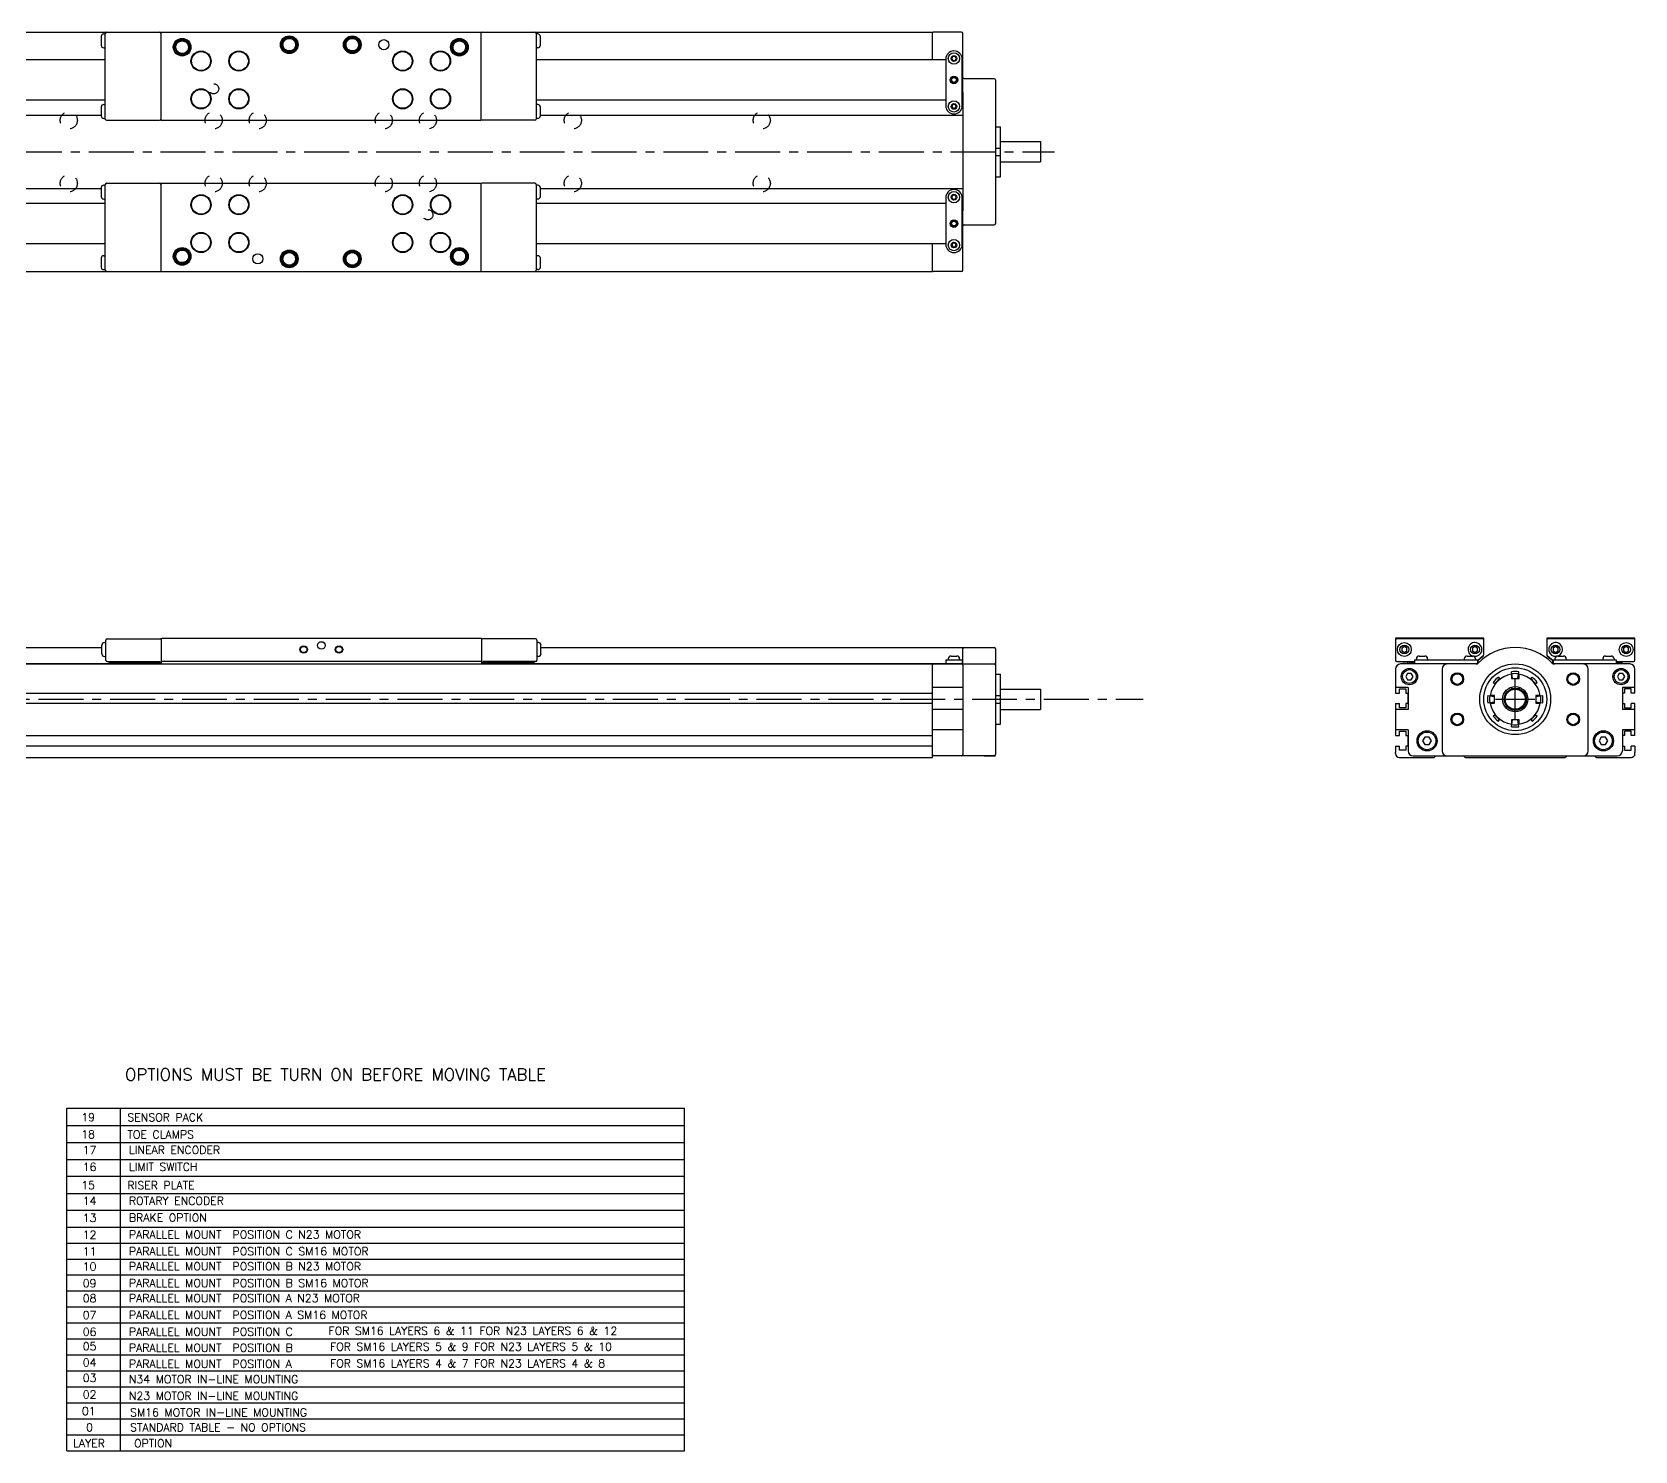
# Model space of a CAD drawing. Extents: x -1.5 to 42.4, y 2.1 to 24.3.
# Drawn here: x 17.38 to 42.42, y 2.09 to 24.26 of the extents above; entities that cross this region are included whole.
import ezdxf
from ezdxf.enums import TextEntityAlignment as Align

# ---------------------------------------------------------------- set-up
doc = ezdxf.new("R2010")
doc.units = 0
doc.header["$LTSCALE"] = 1.87
doc.header["$MEASUREMENT"] = 0
doc.linetypes.add('CENTER', pattern=[0.6, 0.375, -0.075, 0.075, -0.075])
doc.linetypes.add('HIDDEN', pattern=[0.2, 0.1, -0.1])
doc.layers.get('0').update_dxf_attribs({"linetype": 'CONTINUOUS'})
doc.styles.add('ROMANS', font='ROMANS')

msp = doc.modelspace()

# ---------------------------------------------------------------- linework, layer by layer
for p, q in [((12.328, 24.258), (31.443, 24.258)), ((18.454, 24.189), (18.454, 24.051)), ((18.496, 24.229), (18.519, 24.229)), ((18.519, 22.9), (18.519, 24.238)), ((19.386, 24.258), (19.386, 22.88)), ((21.275, 24.061), (21.295, 24.061)), ((22.26, 24.061), (22.279, 24.061)), ((24.386, 24.258), (24.386, 22.88)), ((25.252, 24.238), (25.252, 22.9)), ((25.275, 24.229), (25.252, 24.229)), ((25.317, 24.051), (25.317, 24.189)), ((31.443, 23.825), (31.443, 24.258)), ((31.896, 24.258), (31.463, 24.258)), ((31.915, 23.316), (31.915, 24.238)), ((18.519, 23.825), (12.121, 23.825)), ((18.496, 24.012), (18.519, 24.012)), ((19.602, 24.022), (19.622, 24.022)), ((23.933, 24.022), (23.952, 24.022)), ((25.275, 24.012), (25.252, 24.012)), ((31.65, 23.825), (25.252, 23.825)), ((31.65, 23.835), (31.65, 23.107)), ((31.761, 23.874), (31.743, 23.845)), ((31.743, 23.845), (31.761, 23.815)), ((31.795, 23.874), (31.761, 23.874)), ((31.761, 23.815), (31.795, 23.815)), ((31.778, 23.963), (31.777, 23.963)), ((31.812, 23.845), (31.795, 23.874)), ((31.795, 23.815), (31.812, 23.845)), ((31.906, 23.107), (31.906, 23.835)), ((31.906, 23.71), (31.915, 23.705)), ((31.915, 23.316), (31.906, 23.311)), ((31.915, 23.313), (31.915, 21.463)), ((32.407, 23.53), (31.935, 23.53)), ((32.427, 23.51), (32.427, 21.266)), ((18.519, 23.195), (12.121, 23.195)), ((18.454, 23.087), (18.454, 22.949)), ((18.496, 23.126), (18.519, 23.126)), ((31.65, 23.195), (25.252, 23.195)), ((25.275, 23.126), (25.252, 23.126)), ((25.317, 22.949), (25.317, 23.087)), ((31.761, 23.126), (31.743, 23.097)), ((31.743, 23.097), (31.761, 23.067)), ((31.795, 23.126), (31.761, 23.126)), ((31.761, 23.067), (31.795, 23.067)), ((31.812, 23.097), (31.795, 23.126)), ((31.795, 23.067), (31.812, 23.097)), ((31.915, 23.195), (31.906, 23.195)), ((11.856, 22.961), (18.454, 22.961)), ((18.496, 22.91), (18.519, 22.91)), ((18.539, 22.88), (19.366, 22.88)), ((19.386, 22.88), (24.386, 22.88)), ((25.232, 22.88), (24.405, 22.88)), ((25.275, 22.91), (25.252, 22.91)), ((25.326, 22.961), (31.915, 22.961)), ((31.777, 22.979), (31.778, 22.979)), ((32.427, 22.777), (32.506, 22.777)), ((32.506, 21.999), (32.506, 22.777)), ((32.506, 22.546), (33.132, 22.546)), ((33.132, 22.546), (33.132, 22.231)), ((32.427, 22.447), (32.506, 22.447)), ((32.427, 22.329), (32.506, 22.329)), ((32.506, 22.231), (33.132, 22.231)), ((11.856, 21.815), (18.454, 21.815)), ((18.454, 21.827), (18.454, 21.689)), ((18.496, 21.866), (18.519, 21.866)), ((18.519, 20.538), (18.519, 21.876)), ((18.539, 21.896), (19.366, 21.896)), ((19.386, 21.896), (19.386, 20.518)), ((19.386, 21.896), (24.386, 21.896)), ((24.386, 21.896), (24.386, 20.518)), ((25.232, 21.896), (24.405, 21.896)), ((25.252, 21.876), (25.252, 20.538)), ((25.275, 21.866), (25.252, 21.866)), ((25.317, 21.689), (25.317, 21.827)), ((25.317, 21.815), (31.915, 21.815)), ((31.778, 21.798), (31.777, 21.798)), ((32.427, 21.999), (32.506, 21.999)), ((18.519, 21.581), (12.121, 21.581)), ((18.496, 21.65), (18.519, 21.65)), ((25.275, 21.65), (25.252, 21.65)), ((31.65, 21.581), (25.252, 21.581)), ((31.65, 21.67), (31.65, 20.941)), ((31.761, 21.709), (31.743, 21.679)), ((31.743, 21.679), (31.761, 21.65)), ((31.795, 21.709), (31.761, 21.709)), ((31.761, 21.65), (31.795, 21.65)), ((31.812, 21.679), (31.795, 21.709)), ((31.795, 21.65), (31.812, 21.679)), ((31.906, 20.941), (31.906, 21.67)), ((31.915, 21.581), (31.906, 21.581)), ((31.906, 21.466), (31.915, 21.461)), ((31.915, 20.538), (31.915, 21.461)), ((31.915, 21.071), (31.906, 21.066)), ((31.935, 21.246), (32.407, 21.246)), ((18.519, 20.951), (12.121, 20.951)), ((31.65, 20.951), (25.252, 20.951)), ((31.443, 20.518), (31.443, 20.951)), ((31.761, 20.961), (31.743, 20.931)), ((31.743, 20.931), (31.761, 20.902)), ((31.795, 20.961), (31.761, 20.961)), ((31.761, 20.902), (31.795, 20.902)), ((31.777, 20.813), (31.778, 20.813)), ((31.812, 20.931), (31.795, 20.961)), ((31.795, 20.902), (31.812, 20.931)), ((18.454, 20.725), (18.454, 20.587)), ((18.496, 20.764), (18.519, 20.764)), ((18.496, 20.548), (18.519, 20.548)), ((19.602, 20.754), (19.622, 20.754)), ((21.275, 20.715), (21.295, 20.715)), ((22.26, 20.715), (22.279, 20.715)), ((23.933, 20.754), (23.952, 20.754)), ((25.275, 20.764), (25.252, 20.764)), ((25.275, 20.548), (25.252, 20.548)), ((25.317, 20.587), (25.317, 20.725)), ((12.328, 20.518), (31.443, 20.518)), ((31.896, 20.518), (31.463, 20.518)), ((18.549, 14.781), (19.376, 14.781)), ((19.395, 14.387), (19.395, 14.791)), ((19.395, 14.791), (24.395, 14.791)), ((24.395, 14.791), (24.395, 14.387)), ((25.242, 14.781), (24.415, 14.781)), ((38.676, 14.791), (38.676, 14.446)), ((40.054, 14.791), (38.676, 14.791)), ((40.035, 14.781), (38.696, 14.781)), ((40.054, 14.534), (40.054, 14.791)), ((41.039, 14.791), (41.039, 14.534)), ((42.417, 14.791), (41.039, 14.791)), ((42.397, 14.781), (41.058, 14.781)), ((42.417, 14.446), (42.417, 14.791)), ((11.797, 14.643), (18.464, 14.643)), ((18.464, 14.544), (18.464, 14.682)), ((18.506, 14.722), (18.529, 14.722)), ((18.529, 14.446), (18.529, 14.761)), ((25.262, 14.761), (25.262, 14.446)), ((25.285, 14.722), (25.262, 14.722)), ((25.326, 14.544), (25.326, 14.682)), ((25.326, 14.643), (31.915, 14.643)), ((31.915, 14.387), (31.915, 14.643)), ((31.935, 14.643), (32.407, 14.643)), ((32.427, 14.623), (32.427, 12.97)), ((38.814, 14.659), (38.775, 14.636)), ((38.775, 14.636), (38.775, 14.591)), ((38.775, 14.591), (38.814, 14.568)), ((38.854, 14.636), (38.814, 14.659)), ((38.814, 14.568), (38.854, 14.591)), ((38.854, 14.591), (38.854, 14.636)), ((39.917, 14.659), (39.877, 14.636)), ((39.877, 14.636), (39.877, 14.591)), ((39.877, 14.591), (39.917, 14.568)), ((39.956, 14.636), (39.917, 14.659)), ((39.917, 14.568), (39.956, 14.591)), ((39.956, 14.591), (39.956, 14.636)), ((41.176, 14.659), (41.137, 14.636)), ((41.137, 14.636), (41.137, 14.591)), ((41.137, 14.591), (41.176, 14.568)), ((41.216, 14.636), (41.176, 14.659)), ((41.176, 14.568), (41.216, 14.591)), ((41.216, 14.591), (41.216, 14.636)), ((42.279, 14.659), (42.239, 14.636)), ((42.239, 14.636), (42.239, 14.591)), ((42.239, 14.591), (42.279, 14.568)), ((42.318, 14.636), (42.279, 14.659)), ((42.279, 14.568), (42.318, 14.591)), ((42.318, 14.591), (42.318, 14.636)), ((11.797, 14.387), (32.407, 14.387)), ((11.856, 14.392), (18.897, 14.392)), ((18.506, 14.505), (18.529, 14.505)), ((18.549, 14.426), (19.376, 14.426)), ((18.573, 14.426), (18.573, 14.412)), ((18.573, 14.412), (19.383, 14.412)), ((19.007, 14.412), (19.004, 14.411)), ((19.022, 14.412), (19.006, 14.406)), ((24.395, 14.426), (19.395, 14.426)), ((24.408, 14.412), (25.218, 14.412)), ((25.242, 14.426), (24.415, 14.426)), ((24.778, 14.406), (24.762, 14.412)), ((24.78, 14.411), (24.777, 14.412)), ((24.887, 14.392), (31.915, 14.392)), ((25.218, 14.426), (25.218, 14.412)), ((25.285, 14.505), (25.262, 14.505)), ((31.443, 12.928), (31.443, 14.387)), ((31.65, 14.451), (31.906, 14.451)), ((31.65, 14.451), (31.65, 14.392)), ((31.679, 14.387), (31.679, 14.392)), ((31.689, 14.467), (31.689, 14.451)), ((31.728, 14.392), (31.728, 14.387)), ((31.732, 14.51), (31.823, 14.51)), ((31.827, 14.392), (31.827, 14.387)), ((31.866, 14.467), (31.866, 14.451)), ((31.906, 14.451), (31.906, 14.392)), ((31.915, 14.367), (31.915, 12.97)), ((38.676, 14.308), (38.676, 13.933)), ((38.696, 14.426), (38.972, 14.426)), ((39.94, 14.387), (38.755, 14.387)), ((38.78, 14.423), (38.79, 14.422)), ((38.873, 14.419), (38.873, 14.417)), ((38.888, 14.412), (38.888, 14.418)), ((38.888, 14.412), (38.972, 14.412)), ((38.891, 14.426), (38.891, 14.412)), ((38.972, 14.451), (38.972, 14.392)), ((38.972, 14.451), (39.956, 14.451)), ((38.972, 14.392), (39.954, 14.392)), ((39.001, 14.467), (39.001, 14.451)), ((39.041, 14.392), (39.041, 14.387)), ((39.045, 14.51), (39.135, 14.51)), ((39.139, 14.392), (39.139, 14.387)), ((39.178, 14.467), (39.178, 14.451)), ((39.23, 14.387), (39.23, 14.392)), ((39.405, 14.308), (39.405, 13.029)), ((39.619, 14.387), (39.619, 14.392)), ((39.739, 14.387), (39.739, 14.392)), ((39.749, 14.467), (39.749, 14.451)), ((39.789, 14.392), (39.789, 14.387)), ((39.793, 14.51), (39.883, 14.51)), ((39.887, 14.392), (39.887, 14.387)), ((39.926, 14.467), (39.926, 14.451)), ((39.956, 14.442), (40.047, 14.519)), ((39.956, 14.451), (39.956, 14.393)), ((39.961, 14.412), (39.956, 14.412)), ((40.04, 14.503), (39.961, 14.437)), ((39.961, 14.446), (39.961, 14.412)), ((41.046, 14.519), (41.137, 14.442)), ((41.133, 14.436), (41.053, 14.503)), ((41.132, 14.412), (41.132, 14.436)), ((41.132, 14.412), (41.137, 14.412)), ((41.135, 14.444), (41.135, 14.412)), ((41.137, 14.451), (41.137, 14.393)), ((41.137, 14.451), (42.121, 14.451)), ((41.139, 14.392), (42.121, 14.392)), ((42.338, 14.387), (41.153, 14.387)), ((41.167, 14.467), (41.167, 14.451)), ((41.206, 14.392), (41.206, 14.387)), ((41.21, 14.51), (41.3, 14.51)), ((41.304, 14.392), (41.304, 14.387)), ((41.344, 14.467), (41.344, 14.451)), ((41.354, 14.387), (41.354, 14.392)), ((41.474, 14.387), (41.474, 14.392)), ((41.688, 13.029), (41.688, 14.308)), ((41.863, 14.387), (41.863, 14.392)), ((41.915, 14.467), (41.915, 14.451)), ((41.954, 14.392), (41.954, 14.387)), ((41.958, 14.51), (42.048, 14.51)), ((42.052, 14.392), (42.052, 14.387)), ((42.092, 14.467), (42.092, 14.451)), ((42.121, 14.451), (42.121, 14.392)), ((42.121, 14.426), (42.397, 14.426)), ((42.121, 14.412), (42.205, 14.412)), ((42.205, 14.426), (42.205, 14.412)), ((42.205, 14.417), (42.22, 14.417)), ((42.22, 14.426), (42.22, 14.417)), ((42.417, 13.933), (42.417, 14.308)), ((32.427, 14.225), (32.506, 14.225)), ((32.506, 13.447), (32.506, 14.225)), ((38.865, 14.239), (38.836, 14.19)), ((38.836, 14.19), (38.865, 14.141)), ((38.921, 14.239), (38.865, 14.239)), ((38.865, 14.141), (38.921, 14.141)), ((38.95, 14.19), (38.921, 14.239)), ((38.921, 14.141), (38.95, 14.19)), ((40.203, 14.099), (40.234, 14.075)), ((40.283, 14.179), (40.307, 14.148)), ((40.486, 14.023), (40.486, 14.003)), ((40.487, 14.225), (40.487, 14.159)), ((40.487, 14.159), (40.606, 14.159)), ((40.504, 14.159), (40.49, 14.265)), ((40.589, 14.159), (40.603, 14.265)), ((40.606, 14.159), (40.606, 14.225)), ((40.606, 14.023), (40.606, 14.003)), ((40.786, 14.148), (40.81, 14.179)), ((40.859, 14.075), (40.89, 14.099)), ((42.172, 14.239), (42.143, 14.19)), ((42.143, 14.19), (42.172, 14.141)), ((42.228, 14.239), (42.172, 14.239)), ((42.172, 14.141), (42.228, 14.141)), ((42.257, 14.19), (42.228, 14.239)), ((42.228, 14.141), (42.257, 14.19)), ((12.328, 13.932), (31.443, 13.932)), ((31.915, 14.021), (31.443, 14.021)), ((32.427, 13.895), (32.506, 13.895)), ((32.427, 13.777), (32.506, 13.777)), ((32.506, 13.993), (33.132, 13.993)), ((33.132, 13.993), (33.132, 13.678)), ((38.873, 14.021), (38.676, 14.021)), ((38.873, 14.021), (38.873, 13.678)), ((40.117, 13.892), (40.224, 13.878)), ((40.117, 13.779), (40.224, 13.793)), ((40.224, 13.895), (40.157, 13.895)), ((40.157, 13.777), (40.224, 13.777)), ((40.224, 13.777), (40.224, 13.895)), ((40.486, 14.003), (40.606, 14.003)), ((40.936, 13.895), (40.869, 13.895)), ((40.869, 13.895), (40.869, 13.777)), ((40.869, 13.878), (40.976, 13.892)), ((40.869, 13.793), (40.976, 13.779)), ((40.869, 13.777), (40.936, 13.777)), ((42.22, 14.021), (42.22, 13.678)), ((42.417, 14.021), (42.22, 14.021)), ((31.443, 13.767), (12.328, 13.767)), ((31.915, 13.678), (31.443, 13.678)), ((32.506, 13.678), (33.132, 13.678)), ((38.676, 13.768), (38.676, 13.27)), ((38.873, 13.678), (38.676, 13.678)), ((40.203, 13.572), (40.234, 13.596)), ((40.283, 13.492), (40.307, 13.524)), ((40.786, 13.524), (40.81, 13.492)), ((40.859, 13.596), (40.89, 13.572)), ((42.417, 13.678), (42.22, 13.678)), ((42.417, 13.27), (42.417, 13.768)), ((31.915, 13.359), (31.443, 13.359)), ((32.427, 13.447), (32.506, 13.447)), ((38.873, 13.359), (38.676, 13.359)), ((38.873, 13.359), (38.873, 13.029)), ((40.606, 13.513), (40.487, 13.513)), ((40.487, 13.513), (40.487, 13.447)), ((40.49, 13.406), (40.504, 13.513)), ((40.603, 13.406), (40.589, 13.513)), ((40.606, 13.447), (40.606, 13.513)), ((42.22, 13.359), (42.22, 13.029)), ((42.417, 13.359), (42.22, 13.359)), ((12.328, 13.271), (31.443, 13.271)), ((31.443, 13.105), (12.328, 13.105)), ((38.676, 13.105), (38.676, 13.002)), ((39.134, 13.245), (39.1, 13.186)), ((39.1, 13.186), (39.134, 13.127)), ((39.203, 13.245), (39.134, 13.245)), ((39.134, 13.127), (39.203, 13.127)), ((39.237, 13.186), (39.203, 13.245)), ((39.203, 13.127), (39.237, 13.186)), ((41.89, 13.245), (41.856, 13.186)), ((41.856, 13.186), (41.89, 13.127)), ((41.959, 13.245), (41.89, 13.245)), ((41.89, 13.127), (41.959, 13.127)), ((41.993, 13.186), (41.959, 13.245)), ((41.959, 13.127), (41.993, 13.186)), ((42.417, 13.105), (42.417, 13.002)), ((12.328, 12.928), (31.443, 12.928)), ((32.407, 12.95), (31.463, 12.95)), ((32.25, 12.95), (32.427, 12.95)), ((38.676, 12.987), (38.676, 13.002)), ((38.735, 12.928), (39.278, 12.928)), ((38.952, 12.95), (42.141, 12.95)), ((39.308, 12.95), (39.292, 12.934)), ((39.753, 12.934), (39.737, 12.95)), ((39.767, 12.928), (41.326, 12.928)), ((41.356, 12.95), (41.34, 12.934)), ((41.801, 12.934), (41.785, 12.95)), ((41.814, 12.928), (42.358, 12.928)), ((42.417, 12.987), (42.417, 13.002)), ((17.917, 2.093), (17.917, 7.446)), ((17.917, 7.446), (27.57, 7.446)), ((18.758, 2.093), (18.758, 7.446)), ((27.57, 2.093), (27.57, 7.446)), ((17.917, 7.178), (27.57, 7.178)), ((17.917, 6.91), (27.57, 6.91)), ((17.917, 6.647), (27.57, 6.647)), ((17.917, 6.384), (27.57, 6.384)), ((17.917, 6.116), (27.57, 6.116)), ((17.917, 5.853), (27.57, 5.853)), ((17.917, 5.589), (27.57, 5.589)), ((17.917, 5.339), (27.57, 5.339)), ((17.917, 5.089), (27.57, 5.089)), ((17.917, 4.843), (27.57, 4.843)), ((17.917, 4.593), (27.57, 4.593)), ((17.917, 4.343), (27.57, 4.343)), ((17.917, 4.093), (27.57, 4.093)), ((17.917, 3.843), (27.57, 3.843)), ((17.917, 3.593), (27.57, 3.593)), ((17.917, 3.343), (27.57, 3.343)), ((17.917, 3.093), (27.57, 3.093)), ((17.917, 2.843), (27.57, 2.843)), ((17.917, 2.593), (27.57, 2.593)), ((17.917, 2.343), (27.57, 2.343)), ((17.917, 2.093), (27.57, 2.093))]:
    msp.add_line(p, q)
at = {"color": 2, "linetype": 'CENTER'}
for p, q in [((11.53, 22.388), (33.348, 22.388)), ((40.546, 13.53), (40.546, 14.142)), ((10.743, 13.836), (34.736, 13.836)), ((40.24, 13.836), (40.852, 13.836))]:
    msp.add_line(p, q, dxfattribs=at)
at = {"color": 7, "linetype": 'CONTINUOUS'}
for p, q in [((38.676, 13.933), (38.736, 13.933)), ((38.736, 13.998), (38.838, 13.998)), ((38.736, 13.933), (38.736, 13.998)), ((38.838, 13.998), (38.838, 13.933)), ((38.838, 13.933), (38.869, 13.933)), ((38.869, 13.933), (38.869, 13.768)), ((42.255, 13.933), (42.224, 13.933)), ((42.224, 13.933), (42.224, 13.768)), ((42.255, 13.998), (42.255, 13.933)), ((42.357, 13.998), (42.255, 13.998)), ((42.357, 13.933), (42.357, 13.998)), ((42.417, 13.933), (42.357, 13.933)), ((38.676, 13.768), (38.736, 13.768)), ((38.736, 13.703), (38.736, 13.768)), ((38.838, 13.703), (38.736, 13.703)), ((38.838, 13.768), (38.838, 13.703)), ((38.869, 13.768), (38.838, 13.768)), ((42.224, 13.768), (42.255, 13.768)), ((42.255, 13.768), (42.255, 13.703)), ((42.255, 13.703), (42.357, 13.703)), ((42.417, 13.768), (42.357, 13.768)), ((42.357, 13.703), (42.357, 13.768)), ((38.736, 13.335), (38.838, 13.335)), ((38.736, 13.27), (38.736, 13.335)), ((38.838, 13.335), (38.838, 13.27)), ((42.255, 13.335), (42.255, 13.27)), ((42.357, 13.335), (42.255, 13.335)), ((42.357, 13.27), (42.357, 13.335)), ((38.676, 13.27), (38.736, 13.27)), ((38.676, 13.105), (38.736, 13.105)), ((38.736, 13.04), (38.736, 13.105)), ((38.838, 13.04), (38.736, 13.04)), ((38.838, 13.27), (38.869, 13.27)), ((38.869, 13.105), (38.838, 13.105)), ((38.838, 13.105), (38.838, 13.04)), ((38.869, 13.27), (38.869, 13.105)), ((42.224, 13.27), (42.224, 13.105)), ((42.255, 13.27), (42.224, 13.27)), ((42.224, 13.105), (42.255, 13.105)), ((42.255, 13.105), (42.255, 13.04)), ((42.255, 13.04), (42.357, 13.04)), ((42.417, 13.27), (42.357, 13.27)), ((42.417, 13.105), (42.357, 13.105)), ((42.357, 13.04), (42.357, 13.105))]:
    msp.add_line(p, q, dxfattribs=at)
for points in [[(19.602, 24.022), (19.603, 24.039), (19.607, 24.055), (19.613, 24.071), (19.621, 24.086), (19.631, 24.1), (19.643, 24.112), (19.657, 24.122), (19.672, 24.13), (19.688, 24.136), (19.705, 24.139), (19.722, 24.14), (19.739, 24.139), (19.755, 24.135), (19.771, 24.129), (19.786, 24.12), (19.799, 24.11), (19.811, 24.098), (19.821, 24.084), (19.829, 24.069), (19.834, 24.053), (19.837, 24.036), (19.838, 24.019)], [(19.612, 24.022), (19.613, 24.038), (19.617, 24.053), (19.622, 24.068), (19.63, 24.082), (19.64, 24.095), (19.651, 24.106), (19.665, 24.115), (19.679, 24.122), (19.694, 24.127), (19.71, 24.13), (19.725, 24.13), (19.741, 24.128), (19.757, 24.124), (19.771, 24.117), (19.785, 24.109), (19.797, 24.099), (19.807, 24.086), (19.816, 24.073), (19.822, 24.058), (19.826, 24.043), (19.828, 24.027), (19.828, 24.011)], [(19.622, 24.022), (19.623, 24.037), (19.626, 24.051), (19.632, 24.065), (19.639, 24.078), (19.648, 24.089), (19.659, 24.099), (19.672, 24.108), (19.685, 24.114), (19.699, 24.118), (19.714, 24.12), (19.729, 24.12), (19.743, 24.118), (19.758, 24.113), (19.771, 24.106), (19.783, 24.098), (19.794, 24.088), (19.803, 24.076), (19.81, 24.063), (19.815, 24.049), (19.818, 24.034), (19.819, 24.019)], [(21.275, 24.061), (21.277, 24.078), (21.28, 24.095), (21.286, 24.111), (21.294, 24.126), (21.305, 24.139), (21.317, 24.151), (21.33, 24.161), (21.345, 24.169), (21.361, 24.175), (21.378, 24.178), (21.395, 24.179), (21.412, 24.178), (21.428, 24.174), (21.444, 24.168), (21.459, 24.16), (21.472, 24.149), (21.484, 24.137), (21.494, 24.123), (21.502, 24.108), (21.507, 24.092), (21.511, 24.075), (21.511, 24.059)], [(21.511, 24.059), (21.51, 24.042), (21.506, 24.025), (21.499, 24.009), (21.491, 23.995), (21.48, 23.981), (21.468, 23.97), (21.454, 23.96), (21.439, 23.952), (21.423, 23.947), (21.406, 23.944), (21.389, 23.943), (21.372, 23.945), (21.356, 23.949), (21.34, 23.956), (21.326, 23.965), (21.312, 23.975), (21.301, 23.988), (21.291, 24.002), (21.284, 24.017), (21.279, 24.033), (21.276, 24.05), (21.276, 24.061)], [(21.285, 24.061), (21.286, 24.077), (21.29, 24.093), (21.296, 24.108), (21.303, 24.121), (21.313, 24.134), (21.325, 24.145), (21.338, 24.154), (21.352, 24.161), (21.367, 24.166), (21.383, 24.169), (21.399, 24.169), (21.415, 24.168), (21.43, 24.163), (21.444, 24.157), (21.458, 24.148), (21.47, 24.138), (21.48, 24.126), (21.489, 24.112), (21.495, 24.098), (21.5, 24.082), (21.502, 24.067), (21.501, 24.051)], [(21.501, 24.051), (21.498, 24.035), (21.493, 24.02), (21.486, 24.006), (21.477, 23.993), (21.466, 23.981), (21.454, 23.971), (21.44, 23.963), (21.425, 23.958), (21.409, 23.954), (21.393, 23.953), (21.378, 23.954), (21.362, 23.958), (21.347, 23.963), (21.333, 23.971), (21.321, 23.981), (21.31, 23.993), (21.301, 24.006), (21.293, 24.02), (21.288, 24.035), (21.286, 24.051), (21.285, 24.061)], [(21.295, 24.061), (21.296, 24.076), (21.299, 24.091), (21.305, 24.104), (21.312, 24.117), (21.322, 24.129), (21.333, 24.139), (21.345, 24.147), (21.358, 24.153), (21.373, 24.158), (21.387, 24.16), (21.402, 24.159), (21.417, 24.157), (21.431, 24.152), (21.444, 24.146), (21.456, 24.137), (21.467, 24.127), (21.476, 24.115), (21.483, 24.102), (21.488, 24.088), (21.491, 24.074), (21.492, 24.059)], [(21.492, 24.059), (21.49, 24.044), (21.487, 24.03), (21.481, 24.016), (21.473, 24.003), (21.463, 23.992), (21.452, 23.982), (21.44, 23.974), (21.426, 23.969), (21.412, 23.965), (21.397, 23.963), (21.382, 23.964), (21.368, 23.966), (21.354, 23.971), (21.341, 23.978), (21.329, 23.987), (21.318, 23.998), (21.31, 24.01), (21.303, 24.023), (21.298, 24.037), (21.295, 24.051), (21.295, 24.061)], [(22.26, 24.061), (22.261, 24.078), (22.264, 24.095), (22.27, 24.111), (22.279, 24.126), (22.289, 24.139), (22.301, 24.151), (22.315, 24.161), (22.33, 24.169), (22.345, 24.175), (22.362, 24.178), (22.379, 24.179), (22.396, 24.178), (22.413, 24.174), (22.428, 24.168), (22.443, 24.16), (22.457, 24.149), (22.468, 24.137), (22.478, 24.123), (22.486, 24.108), (22.492, 24.092), (22.495, 24.075), (22.496, 24.059)], [(22.496, 24.059), (22.494, 24.042), (22.49, 24.025), (22.484, 24.009), (22.475, 23.995), (22.465, 23.981), (22.452, 23.97), (22.438, 23.96), (22.423, 23.952), (22.407, 23.947), (22.39, 23.944), (22.373, 23.943), (22.357, 23.945), (22.34, 23.949), (22.324, 23.956), (22.31, 23.965), (22.297, 23.975), (22.285, 23.988), (22.276, 24.002), (22.268, 24.017), (22.263, 24.033), (22.26, 24.05), (22.26, 24.061)], [(22.269, 24.061), (22.271, 24.077), (22.274, 24.093), (22.28, 24.108), (22.288, 24.121), (22.297, 24.134), (22.309, 24.145), (22.322, 24.154), (22.336, 24.161), (22.351, 24.166), (22.367, 24.169), (22.383, 24.169), (22.399, 24.168), (22.414, 24.163), (22.429, 24.157), (22.442, 24.148), (22.454, 24.138), (22.465, 24.126), (22.473, 24.112), (22.48, 24.098), (22.484, 24.082), (22.486, 24.067), (22.485, 24.051)], [(22.485, 24.051), (22.483, 24.035), (22.478, 24.02), (22.471, 24.006), (22.461, 23.993), (22.45, 23.981), (22.438, 23.971), (22.424, 23.963), (22.409, 23.958), (22.394, 23.954), (22.378, 23.953), (22.362, 23.954), (22.346, 23.958), (22.331, 23.963), (22.318, 23.971), (22.305, 23.981), (22.294, 23.993), (22.285, 24.006), (22.278, 24.02), (22.273, 24.035), (22.27, 24.051), (22.27, 24.061)], [(22.279, 24.061), (22.28, 24.076), (22.284, 24.091), (22.289, 24.104), (22.297, 24.117), (22.306, 24.129), (22.317, 24.139), (22.329, 24.147), (22.343, 24.153), (22.357, 24.158), (22.371, 24.16), (22.386, 24.159), (22.401, 24.157), (22.415, 24.152), (22.428, 24.146), (22.44, 24.137), (22.451, 24.127), (22.46, 24.115), (22.467, 24.102), (22.472, 24.088), (22.475, 24.074), (22.476, 24.059)], [(22.476, 24.059), (22.475, 24.044), (22.471, 24.03), (22.465, 24.016), (22.457, 24.003), (22.448, 23.992), (22.437, 23.982), (22.424, 23.974), (22.41, 23.969), (22.396, 23.965), (22.381, 23.963), (22.367, 23.964), (22.352, 23.966), (22.338, 23.971), (22.325, 23.978), (22.313, 23.987), (22.303, 23.998), (22.294, 24.01), (22.287, 24.023), (22.282, 24.037), (22.28, 24.051), (22.279, 24.061)], [(23.933, 24.022), (23.934, 24.039), (23.938, 24.055), (23.944, 24.071), (23.952, 24.086), (23.962, 24.1), (23.974, 24.112), (23.988, 24.122), (24.003, 24.13), (24.019, 24.136), (24.035, 24.139), (24.052, 24.14), (24.069, 24.139), (24.086, 24.135), (24.102, 24.129), (24.116, 24.12), (24.13, 24.11), (24.142, 24.098), (24.151, 24.084), (24.159, 24.069), (24.165, 24.053), (24.168, 24.036), (24.169, 24.019)], [(23.943, 24.022), (23.944, 24.038), (23.947, 24.053), (23.953, 24.068), (23.961, 24.082), (23.971, 24.095), (23.982, 24.106), (23.995, 24.115), (24.009, 24.122), (24.025, 24.127), (24.04, 24.13), (24.056, 24.13), (24.072, 24.128), (24.087, 24.124), (24.102, 24.117), (24.115, 24.109), (24.127, 24.099), (24.138, 24.086), (24.146, 24.073), (24.153, 24.058), (24.157, 24.043), (24.159, 24.027), (24.159, 24.011)], [(23.952, 24.022), (23.954, 24.037), (23.957, 24.051), (23.962, 24.065), (23.97, 24.078), (23.979, 24.089), (23.99, 24.099), (24.002, 24.108), (24.016, 24.114), (24.03, 24.118), (24.045, 24.12), (24.06, 24.12), (24.074, 24.118), (24.088, 24.113), (24.102, 24.106), (24.114, 24.098), (24.124, 24.088), (24.133, 24.076), (24.14, 24.063), (24.146, 24.049), (24.149, 24.034), (24.149, 24.019)], [(19.838, 24.019), (19.837, 24.002), (19.833, 23.986), (19.826, 23.97), (19.818, 23.955), (19.807, 23.942), (19.795, 23.93), (19.781, 23.921), (19.766, 23.913), (19.75, 23.908), (19.733, 23.905), (19.716, 23.904), (19.699, 23.906), (19.683, 23.91), (19.667, 23.917), (19.652, 23.925), (19.639, 23.936), (19.628, 23.948), (19.618, 23.963), (19.611, 23.978), (19.605, 23.994), (19.603, 24.011), (19.602, 24.022)], [(19.828, 24.011), (19.825, 23.996), (19.82, 23.981), (19.813, 23.966), (19.804, 23.953), (19.793, 23.942), (19.78, 23.932), (19.766, 23.924), (19.752, 23.918), (19.736, 23.915), (19.72, 23.914), (19.704, 23.915), (19.689, 23.918), (19.674, 23.924), (19.66, 23.932), (19.647, 23.942), (19.636, 23.953), (19.627, 23.966), (19.62, 23.981), (19.615, 23.996), (19.612, 24.011), (19.612, 24.022)], [(19.819, 24.019), (19.817, 24.005), (19.813, 23.99), (19.808, 23.977), (19.8, 23.964), (19.79, 23.953), (19.779, 23.943), (19.767, 23.935), (19.753, 23.929), (19.739, 23.925), (19.724, 23.924), (19.709, 23.924), (19.694, 23.927), (19.681, 23.932), (19.667, 23.939), (19.656, 23.948), (19.645, 23.958), (19.636, 23.97), (19.63, 23.983), (19.625, 23.997), (19.622, 24.012), (19.622, 24.022)], [(24.169, 24.019), (24.167, 24.002), (24.163, 23.986), (24.157, 23.97), (24.148, 23.955), (24.138, 23.942), (24.125, 23.93), (24.112, 23.921), (24.096, 23.913), (24.08, 23.908), (24.064, 23.905), (24.047, 23.904), (24.03, 23.906), (24.013, 23.91), (23.998, 23.917), (23.983, 23.925), (23.97, 23.936), (23.958, 23.948), (23.949, 23.963), (23.941, 23.978), (23.936, 23.994), (23.933, 24.011), (23.933, 24.022)], [(24.159, 24.011), (24.156, 23.996), (24.151, 23.981), (24.144, 23.966), (24.135, 23.953), (24.124, 23.942), (24.111, 23.932), (24.097, 23.924), (24.082, 23.918), (24.067, 23.915), (24.051, 23.914), (24.035, 23.915), (24.019, 23.918), (24.005, 23.924), (23.991, 23.932), (23.978, 23.942), (23.967, 23.953), (23.958, 23.966), (23.951, 23.981), (23.946, 23.996), (23.943, 24.011), (23.943, 24.022)], [(24.149, 24.019), (24.148, 24.005), (24.144, 23.99), (24.138, 23.977), (24.131, 23.964), (24.121, 23.953), (24.11, 23.943), (24.097, 23.935), (24.084, 23.929), (24.069, 23.925), (24.055, 23.924), (24.04, 23.924), (24.025, 23.927), (24.011, 23.932), (23.998, 23.939), (23.986, 23.948), (23.976, 23.958), (23.967, 23.97), (23.96, 23.983), (23.956, 23.997), (23.953, 24.012), (23.953, 24.022)], [(19.602, 20.754), (19.603, 20.771), (19.607, 20.788), (19.613, 20.804), (19.621, 20.819), (19.631, 20.832), (19.643, 20.844), (19.657, 20.854), (19.672, 20.862), (19.688, 20.868), (19.705, 20.871), (19.722, 20.872), (19.739, 20.871), (19.755, 20.867), (19.771, 20.861), (19.786, 20.853), (19.799, 20.842), (19.811, 20.83), (19.821, 20.816), (19.829, 20.801), (19.834, 20.785), (19.837, 20.768), (19.838, 20.751)], [(19.612, 20.754), (19.613, 20.77), (19.617, 20.786), (19.622, 20.801), (19.63, 20.814), (19.64, 20.827), (19.651, 20.838), (19.665, 20.847), (19.679, 20.854), (19.694, 20.859), (19.71, 20.862), (19.725, 20.862), (19.741, 20.86), (19.757, 20.856), (19.771, 20.85), (19.785, 20.841), (19.797, 20.831), (19.807, 20.819), (19.816, 20.805), (19.822, 20.791), (19.826, 20.775), (19.828, 20.76), (19.828, 20.744)], [(19.622, 20.754), (19.623, 20.769), (19.626, 20.783), (19.632, 20.797), (19.639, 20.81), (19.648, 20.822), (19.659, 20.832), (19.672, 20.84), (19.685, 20.846), (19.699, 20.85), (19.714, 20.852), (19.729, 20.852), (19.743, 20.85), (19.758, 20.845), (19.771, 20.839), (19.783, 20.83), (19.794, 20.82), (19.803, 20.808), (19.81, 20.795), (19.815, 20.781), (19.818, 20.767), (19.819, 20.752)], [(21.275, 20.715), (21.277, 20.732), (21.28, 20.748), (21.286, 20.764), (21.294, 20.779), (21.305, 20.793), (21.317, 20.805), (21.33, 20.815), (21.345, 20.823), (21.361, 20.829), (21.378, 20.832), (21.395, 20.833), (21.412, 20.832), (21.428, 20.828), (21.444, 20.822), (21.459, 20.813), (21.472, 20.803), (21.484, 20.791), (21.494, 20.777), (21.502, 20.762), (21.507, 20.746), (21.511, 20.729), (21.511, 20.712)], [(21.285, 20.715), (21.286, 20.731), (21.29, 20.746), (21.296, 20.761), (21.303, 20.775), (21.313, 20.788), (21.325, 20.799), (21.338, 20.808), (21.352, 20.815), (21.367, 20.82), (21.383, 20.823), (21.399, 20.823), (21.415, 20.821), (21.43, 20.817), (21.444, 20.81), (21.458, 20.802), (21.47, 20.791), (21.48, 20.779), (21.489, 20.766), (21.495, 20.751), (21.5, 20.736), (21.502, 20.72), (21.501, 20.704)], [(21.295, 20.715), (21.296, 20.73), (21.299, 20.744), (21.305, 20.758), (21.312, 20.771), (21.322, 20.782), (21.333, 20.792), (21.345, 20.801), (21.358, 20.807), (21.373, 20.811), (21.387, 20.813), (21.402, 20.813), (21.417, 20.811), (21.431, 20.806), (21.444, 20.799), (21.456, 20.791), (21.467, 20.78), (21.476, 20.769), (21.483, 20.756), (21.488, 20.742), (21.491, 20.727), (21.492, 20.712)], [(22.26, 20.715), (22.261, 20.732), (22.264, 20.748), (22.27, 20.764), (22.279, 20.779), (22.289, 20.793), (22.301, 20.805), (22.315, 20.815), (22.33, 20.823), (22.345, 20.829), (22.362, 20.832), (22.379, 20.833), (22.396, 20.832), (22.413, 20.828), (22.428, 20.822), (22.443, 20.813), (22.457, 20.803), (22.468, 20.791), (22.478, 20.777), (22.486, 20.762), (22.492, 20.746), (22.495, 20.729), (22.496, 20.712)], [(22.269, 20.715), (22.271, 20.731), (22.274, 20.746), (22.28, 20.761), (22.288, 20.775), (22.297, 20.788), (22.309, 20.799), (22.322, 20.808), (22.336, 20.815), (22.351, 20.82), (22.367, 20.823), (22.383, 20.823), (22.399, 20.821), (22.414, 20.817), (22.429, 20.81), (22.442, 20.802), (22.454, 20.791), (22.465, 20.779), (22.473, 20.766), (22.48, 20.751), (22.484, 20.736), (22.486, 20.72), (22.485, 20.704)], [(22.279, 20.715), (22.28, 20.73), (22.284, 20.744), (22.289, 20.758), (22.297, 20.771), (22.306, 20.782), (22.317, 20.792), (22.329, 20.801), (22.343, 20.807), (22.357, 20.811), (22.371, 20.813), (22.386, 20.813), (22.401, 20.811), (22.415, 20.806), (22.428, 20.799), (22.44, 20.791), (22.451, 20.78), (22.46, 20.769), (22.467, 20.756), (22.472, 20.742), (22.475, 20.727), (22.476, 20.712)], [(23.933, 20.754), (23.934, 20.771), (23.938, 20.788), (23.944, 20.804), (23.952, 20.819), (23.962, 20.832), (23.974, 20.844), (23.988, 20.854), (24.003, 20.862), (24.019, 20.868), (24.035, 20.871), (24.052, 20.872), (24.069, 20.871), (24.086, 20.867), (24.102, 20.861), (24.116, 20.853), (24.13, 20.842), (24.142, 20.83), (24.151, 20.816), (24.159, 20.801), (24.165, 20.785), (24.168, 20.768), (24.169, 20.751)], [(23.943, 20.754), (23.944, 20.77), (23.947, 20.786), (23.953, 20.801), (23.961, 20.814), (23.971, 20.827), (23.982, 20.838), (23.995, 20.847), (24.009, 20.854), (24.025, 20.859), (24.04, 20.862), (24.056, 20.862), (24.072, 20.86), (24.087, 20.856), (24.102, 20.85), (24.115, 20.841), (24.127, 20.831), (24.138, 20.819), (24.146, 20.805), (24.153, 20.791), (24.157, 20.775), (24.159, 20.76), (24.159, 20.744)], [(23.952, 20.754), (23.954, 20.769), (23.957, 20.783), (23.962, 20.797), (23.97, 20.81), (23.979, 20.822), (23.99, 20.832), (24.002, 20.84), (24.016, 20.846), (24.03, 20.85), (24.045, 20.852), (24.06, 20.852), (24.074, 20.85), (24.088, 20.845), (24.102, 20.839), (24.114, 20.83), (24.124, 20.82), (24.133, 20.808), (24.14, 20.795), (24.146, 20.781), (24.149, 20.767), (24.149, 20.752)], [(19.838, 20.751), (19.837, 20.735), (19.833, 20.718), (19.826, 20.702), (19.818, 20.688), (19.807, 20.674), (19.795, 20.663), (19.781, 20.653), (19.766, 20.645), (19.75, 20.64), (19.733, 20.637), (19.716, 20.636), (19.699, 20.638), (19.683, 20.642), (19.667, 20.649), (19.652, 20.658), (19.639, 20.668), (19.628, 20.681), (19.618, 20.695), (19.611, 20.71), (19.605, 20.726), (19.603, 20.743), (19.602, 20.754)], [(19.828, 20.744), (19.825, 20.728), (19.82, 20.713), (19.813, 20.699), (19.804, 20.686), (19.793, 20.674), (19.78, 20.664), (19.766, 20.656), (19.752, 20.651), (19.736, 20.647), (19.72, 20.646), (19.704, 20.647), (19.689, 20.651), (19.674, 20.656), (19.66, 20.664), (19.647, 20.674), (19.636, 20.686), (19.627, 20.699), (19.62, 20.713), (19.615, 20.728), (19.612, 20.744), (19.612, 20.754)], [(19.819, 20.752), (19.817, 20.737), (19.813, 20.723), (19.808, 20.709), (19.8, 20.696), (19.79, 20.685), (19.779, 20.675), (19.767, 20.667), (19.753, 20.661), (19.739, 20.658), (19.724, 20.656), (19.709, 20.656), (19.694, 20.659), (19.681, 20.664), (19.667, 20.671), (19.656, 20.68), (19.645, 20.691), (19.636, 20.703), (19.63, 20.716), (19.625, 20.73), (19.622, 20.744), (19.622, 20.754)], [(21.511, 20.712), (21.51, 20.695), (21.506, 20.679), (21.499, 20.663), (21.491, 20.648), (21.48, 20.635), (21.468, 20.623), (21.454, 20.614), (21.439, 20.606), (21.423, 20.6), (21.406, 20.597), (21.389, 20.597), (21.372, 20.599), (21.356, 20.603), (21.34, 20.609), (21.326, 20.618), (21.312, 20.629), (21.301, 20.641), (21.291, 20.655), (21.284, 20.671), (21.279, 20.687), (21.276, 20.704), (21.276, 20.715)], [(21.501, 20.704), (21.498, 20.689), (21.493, 20.673), (21.486, 20.659), (21.477, 20.646), (21.466, 20.635), (21.454, 20.625), (21.44, 20.617), (21.425, 20.611), (21.409, 20.608), (21.393, 20.607), (21.378, 20.608), (21.362, 20.611), (21.347, 20.617), (21.333, 20.625), (21.321, 20.635), (21.31, 20.646), (21.301, 20.659), (21.293, 20.673), (21.288, 20.689), (21.286, 20.704), (21.285, 20.715)], [(21.492, 20.712), (21.49, 20.698), (21.487, 20.683), (21.481, 20.67), (21.473, 20.657), (21.463, 20.646), (21.452, 20.636), (21.44, 20.628), (21.426, 20.622), (21.412, 20.618), (21.397, 20.617), (21.382, 20.617), (21.368, 20.62), (21.354, 20.625), (21.341, 20.632), (21.329, 20.641), (21.318, 20.651), (21.31, 20.663), (21.303, 20.676), (21.298, 20.69), (21.295, 20.705), (21.295, 20.715)], [(22.496, 20.712), (22.494, 20.695), (22.49, 20.679), (22.484, 20.663), (22.475, 20.648), (22.465, 20.635), (22.452, 20.623), (22.438, 20.614), (22.423, 20.606), (22.407, 20.6), (22.39, 20.597), (22.373, 20.597), (22.357, 20.599), (22.34, 20.603), (22.324, 20.609), (22.31, 20.618), (22.297, 20.629), (22.285, 20.641), (22.276, 20.655), (22.268, 20.671), (22.263, 20.687), (22.26, 20.704), (22.26, 20.715)], [(22.485, 20.704), (22.483, 20.689), (22.478, 20.673), (22.471, 20.659), (22.461, 20.646), (22.45, 20.635), (22.438, 20.625), (22.424, 20.617), (22.409, 20.611), (22.394, 20.608), (22.378, 20.607), (22.362, 20.608), (22.346, 20.611), (22.331, 20.617), (22.318, 20.625), (22.305, 20.635), (22.294, 20.646), (22.285, 20.659), (22.278, 20.673), (22.273, 20.689), (22.27, 20.704), (22.27, 20.715)], [(22.476, 20.712), (22.475, 20.698), (22.471, 20.683), (22.465, 20.67), (22.457, 20.657), (22.448, 20.646), (22.437, 20.636), (22.424, 20.628), (22.41, 20.622), (22.396, 20.618), (22.381, 20.617), (22.367, 20.617), (22.352, 20.62), (22.338, 20.625), (22.325, 20.632), (22.313, 20.641), (22.303, 20.651), (22.294, 20.663), (22.287, 20.676), (22.282, 20.69), (22.28, 20.705), (22.279, 20.715)], [(24.169, 20.751), (24.167, 20.735), (24.163, 20.718), (24.157, 20.702), (24.148, 20.688), (24.138, 20.674), (24.125, 20.663), (24.112, 20.653), (24.096, 20.645), (24.08, 20.64), (24.064, 20.637), (24.047, 20.636), (24.03, 20.638), (24.013, 20.642), (23.998, 20.649), (23.983, 20.658), (23.97, 20.668), (23.958, 20.681), (23.949, 20.695), (23.941, 20.71), (23.936, 20.726), (23.933, 20.743), (23.933, 20.754)], [(24.159, 20.744), (24.156, 20.728), (24.151, 20.713), (24.144, 20.699), (24.135, 20.686), (24.124, 20.674), (24.111, 20.664), (24.097, 20.656), (24.082, 20.651), (24.067, 20.647), (24.051, 20.646), (24.035, 20.647), (24.019, 20.651), (24.005, 20.656), (23.991, 20.664), (23.978, 20.674), (23.967, 20.686), (23.958, 20.699), (23.951, 20.713), (23.946, 20.728), (23.943, 20.744), (23.943, 20.754)], [(24.149, 20.752), (24.148, 20.737), (24.144, 20.723), (24.138, 20.709), (24.131, 20.696), (24.121, 20.685), (24.11, 20.675), (24.097, 20.667), (24.084, 20.661), (24.069, 20.658), (24.055, 20.656), (24.04, 20.656), (24.025, 20.659), (24.011, 20.664), (23.998, 20.671), (23.986, 20.68), (23.976, 20.691), (23.967, 20.703), (23.96, 20.716), (23.956, 20.73), (23.953, 20.744), (23.953, 20.754)], [(38.765, 14.426), (38.766, 14.426), (38.768, 14.425), (38.773, 14.424), (38.78, 14.423)], [(38.79, 14.422), (38.801, 14.421), (38.813, 14.42), (38.827, 14.419), (38.842, 14.418), (38.857, 14.417), (38.873, 14.417)], [(38.805, 14.426), (38.805, 14.426), (38.808, 14.425), (38.813, 14.424), (38.82, 14.423), (38.829, 14.422), (38.84, 14.421), (38.852, 14.42), (38.866, 14.419), (38.881, 14.418), (38.891, 14.418)]]:
    msp.add_lwpolyline(points)
for centre, radius in [((19.72, 24.022), 0.138), ((19.72, 24.022), 0.123), ((21.393, 24.061), 0.138), ((21.393, 24.061), 0.123), ((22.378, 24.061), 0.138), ((22.378, 24.061), 0.123), ((22.87, 24.061), 0.079), ((24.051, 24.022), 0.138), ((24.051, 24.022), 0.123), ((20.015, 23.805), 0.157), ((20.015, 23.805), 0.148), ((20.606, 23.805), 0.157), ((20.606, 23.805), 0.148), ((23.165, 23.805), 0.157), ((23.165, 23.805), 0.148), ((23.756, 23.805), 0.157), ((23.756, 23.805), 0.148), ((31.778, 23.845), 0.0886), ((31.778, 23.845), 0.0443), ((31.778, 23.51), 0.0591), ((31.778, 23.51), 0.0492), ((31.778, 23.51), 0.0374), ((20.015, 23.215), 0.157), ((20.015, 23.215), 0.148), ((20.606, 23.215), 0.157), ((20.606, 23.215), 0.148), ((23.165, 23.215), 0.157), ((23.165, 23.215), 0.148), ((23.756, 23.215), 0.157), ((23.756, 23.215), 0.148), ((31.778, 23.097), 0.0886), ((31.778, 23.097), 0.0443), ((20.015, 21.561), 0.157), ((20.015, 21.561), 0.148), ((20.606, 21.561), 0.157), ((20.606, 21.561), 0.148), ((23.165, 21.561), 0.157), ((23.165, 21.561), 0.148), ((23.756, 21.561), 0.157), ((23.756, 21.561), 0.148), ((31.778, 21.679), 0.0886), ((31.778, 21.679), 0.0443), ((31.778, 21.266), 0.0591), ((31.778, 21.266), 0.0492), ((31.778, 21.266), 0.0374), ((20.015, 20.971), 0.157), ((20.015, 20.971), 0.148), ((20.606, 20.971), 0.157), ((20.606, 20.971), 0.148), ((23.165, 20.971), 0.157), ((23.165, 20.971), 0.148), ((23.756, 20.971), 0.157), ((23.756, 20.971), 0.148), ((19.72, 20.754), 0.138), ((19.72, 20.754), 0.123), ((20.902, 20.715), 0.079), ((21.393, 20.715), 0.138), ((21.393, 20.715), 0.123), ((22.378, 20.715), 0.138), ((22.378, 20.715), 0.123), ((24.051, 20.754), 0.138), ((24.051, 20.754), 0.123), ((31.778, 20.931), 0.0886), ((31.778, 20.931), 0.0443), ((21.62, 14.613), 0.0591), ((21.62, 14.613), 0.0492), ((21.895, 14.676), 0.0591), ((22.171, 14.613), 0.0591), ((22.171, 14.613), 0.0492), ((38.814, 14.613), 0.108), ((38.814, 14.613), 0.0689), ((39.917, 14.613), 0.0689), ((41.176, 14.613), 0.0689), ((42.279, 14.613), 0.108), ((42.279, 14.613), 0.0689), ((38.893, 14.19), 0.128), ((38.893, 14.19), 0.108), ((40.546, 13.836), 0.553), ((40.546, 13.836), 0.492), ((42.2, 14.19), 0.128), ((42.2, 14.19), 0.108), ((39.641, 14.151), 0.0984), ((39.641, 14.151), 0.0827), ((40.546, 13.836), 0.197), ((41.452, 14.151), 0.0984), ((41.452, 14.151), 0.0827), ((40.546, 13.836), 0.173), ((40.546, 13.836), 0.157), ((39.641, 13.521), 0.0984), ((39.641, 13.521), 0.0827), ((41.452, 13.521), 0.0984), ((41.452, 13.521), 0.0827), ((39.169, 13.186), 0.157), ((39.169, 13.186), 0.138), ((41.924, 13.186), 0.157), ((41.924, 13.186), 0.138)]:
    msp.add_circle(centre, radius)
at = {"color": 4, "linetype": 'HIDDEN'}
for centre, radius in [((20.212, 23.372), 0.079), ((17.949, 22.88), 0.134), ((20.212, 22.88), 0.134), ((20.901, 22.88), 0.134), ((22.87, 22.88), 0.134), ((23.559, 22.88), 0.134), ((25.823, 22.88), 0.134), ((28.775, 22.88), 0.134), ((17.949, 21.896), 0.134), ((20.212, 21.896), 0.134), ((20.901, 21.896), 0.134), ((22.87, 21.896), 0.134), ((23.559, 21.896), 0.134), ((25.823, 21.896), 0.134), ((28.775, 21.896), 0.134), ((23.559, 21.404), 0.079)]:
    msp.add_circle(centre, radius, dxfattribs=at)
for centre, radius, start, end in [((18.496, 24.187), 0.0414, 90, 177.2056), ((18.496, 24.054), 0.0414, 182.7944, 270), ((18.539, 24.238), 0.0197, 90, 180), ((19.366, 24.238), 0.0197, 0, 90), ((24.405, 24.238), 0.0197, 90, 180), ((25.232, 24.238), 0.0197, 0, 90), ((25.275, 24.187), 0.0414, 2.7944, 90), ((25.275, 24.054), 0.0414, 270, 357.2056), ((31.463, 24.238), 0.0197, 90, 157.5), ((31.896, 24.238), 0.0197, 0, 90), ((31.777, 23.835), 0.128, 90, 180), ((31.778, 23.835), 0.128, 0, 90), ((31.935, 23.55), 0.0197, 180, 270), ((32.407, 23.51), 0.0197, 0, 90), ((18.496, 23.085), 0.0414, 90, 177.2056), ((25.275, 23.085), 0.0414, 2.7944, 90), ((31.777, 23.107), 0.128, 180, 270), ((31.778, 23.107), 0.128, 270, 0), ((18.496, 22.951), 0.0414, 182.7944, 270), ((18.539, 22.9), 0.0197, 180, 270), ((19.366, 22.9), 0.0197, 270, 0), ((24.405, 22.9), 0.0197, 180, 270), ((25.232, 22.9), 0.0197, 270, 0), ((25.275, 22.951), 0.0414, 270, 357.2056), ((18.496, 21.825), 0.0414, 90, 177.2056), ((18.539, 21.876), 0.0197, 90, 180), ((19.366, 21.876), 0.0197, 0, 90), ((24.405, 21.876), 0.0197, 90, 180), ((25.232, 21.876), 0.0197, 0, 90), ((25.275, 21.825), 0.0414, 2.7944, 90), ((31.777, 21.67), 0.128, 90, 180), ((31.778, 21.67), 0.128, 0, 90), ((18.496, 21.691), 0.0414, 182.7944, 270), ((25.275, 21.691), 0.0414, 270, 357.2056), ((31.935, 21.227), 0.0197, 90, 180), ((32.407, 21.266), 0.0197, 270, 0), ((31.777, 20.941), 0.128, 180, 270), ((31.778, 20.941), 0.128, 270, 0), ((18.496, 20.723), 0.0414, 90, 177.2056), ((18.496, 20.589), 0.0414, 182.7944, 270), ((18.539, 20.538), 0.0197, 180, 270), ((25.232, 20.538), 0.0197, 270, 0), ((25.275, 20.723), 0.0414, 2.7944, 90), ((25.275, 20.589), 0.0414, 270, 357.2056), ((31.896, 20.538), 0.0197, 270, 0), ((31.463, 20.538), 0.0197, 202.5, 270), ((18.549, 14.761), 0.0197, 90, 180), ((19.376, 14.761), 0.0197, 0, 90), ((24.415, 14.761), 0.0197, 90, 180), ((25.242, 14.761), 0.0197, 0, 90), ((38.696, 14.761), 0.0197, 90, 180), ((40.035, 14.761), 0.0197, 0, 90), ((41.058, 14.761), 0.0197, 90, 180), ((42.397, 14.761), 0.0197, 0, 90), ((18.506, 14.68), 0.0414, 90, 177.2056), ((18.506, 14.546), 0.0414, 182.7944, 270), ((25.285, 14.68), 0.0414, 2.7944, 90), ((25.285, 14.546), 0.0414, 270, 357.2056), ((31.935, 14.623), 0.0197, 90, 180), ((32.407, 14.623), 0.0197, 0, 90), ((39.917, 14.613), 0.108, 260.818, 252.033), ((40.546, 13.836), 0.807, 44.2407, 135.7593), ((40.015, 14.533), 0.0394, 310, 0), ((40.035, 14.534), 0.0197, 310, 0), ((41.058, 14.534), 0.0197, 180, 230), ((41.078, 14.533), 0.0394, 180, 230), ((41.176, 14.613), 0.108, 287.967, 279.182), ((18.549, 14.446), 0.0197, 180, 270), ((18.794, 14.466), 0.0625, 239.2833, 300.7167), ((18.897, 14.707), 0.315, 270, 290), ((18.897, 14.707), 0.32, 270, 290), ((24.887, 14.707), 0.32, 250, 270), ((24.887, 14.707), 0.315, 250, 270), ((24.998, 14.466), 0.0625, 239.2833, 300.7167), ((25.242, 14.446), 0.0197, 270, 0), ((31.463, 14.367), 0.0197, 90, 157.5), ((31.732, 14.467), 0.0433, 90, 180), ((31.823, 14.467), 0.0433, 0, 90), ((31.896, 14.367), 0.0197, 0, 90), ((32.407, 14.367), 0.0197, 0, 90), ((38.696, 14.446), 0.0197, 180, 270), ((38.755, 14.308), 0.0787, 90, 180), ((38.735, 14.315), 0.0591, 136.3107, 180), ((38.735, 14.315), 0.0591, 136.3107, 180), ((39.045, 14.467), 0.0433, 90, 180), ((39.135, 14.467), 0.0433, 0, 90), ((39.483, 14.308), 0.0787, 90, 180), ((39.793, 14.467), 0.0433, 90, 180), ((39.883, 14.467), 0.0433, 0, 90), ((39.932, 14.446), 0.0591, 270, 315.1572), ((39.94, 14.426), 0.0394, 270, 315.7593), ((41.161, 14.446), 0.0591, 224.8428, 270), ((41.153, 14.426), 0.0394, 224.2407, 270), ((41.159, 14.466), 0.0394, 230, 233.4328), ((41.21, 14.467), 0.0433, 90, 180), ((41.3, 14.467), 0.0433, 0, 90), ((41.609, 14.308), 0.0787, 0, 90), ((41.958, 14.467), 0.0433, 90, 180), ((42.048, 14.467), 0.0433, 0, 90), ((42.338, 14.308), 0.0787, 0, 90), ((42.397, 14.446), 0.0197, 270, 0), ((40.546, 13.836), 0.394, 98.6269, 171.3731), ((40.546, 13.836), 0.433, 127.5, 142.5), ((40.546, 13.836), 0.4, 127.5, 142.5), ((40.546, 13.836), 0.433, 82.5, 97.5), ((40.546, 13.836), 0.4, 82.5, 97.5), ((40.546, 13.836), 0.394, 8.6269, 81.3731), ((40.546, 13.836), 0.4, 37.5, 52.5), ((40.546, 13.836), 0.433, 37.5, 52.5), ((40.546, 13.836), 0.433, 172.5, 187.5), ((40.546, 13.836), 0.4, 172.5, 187.5), ((40.546, 13.836), 0.394, 188.6269, 261.3731), ((40.546, 13.836), 0.394, 278.6269, 351.3731), ((40.546, 13.836), 0.4, 352.5, 7.5), ((40.546, 13.836), 0.433, 352.5, 7.5), ((40.546, 13.836), 0.433, 217.5, 232.5), ((40.546, 13.836), 0.4, 217.5, 232.5), ((40.546, 13.836), 0.4, 307.5, 322.5), ((40.546, 13.836), 0.433, 307.5, 322.5), ((40.546, 13.836), 0.433, 262.5, 277.5), ((40.546, 13.836), 0.4, 262.5, 277.5), ((38.952, 13.029), 0.0787, 180, 270), ((39.483, 13.029), 0.0787, 180, 270), ((41.609, 13.029), 0.0787, 270, 0), ((42.141, 13.029), 0.0787, 270, 0), ((31.463, 12.97), 0.0197, 180, 270), ((31.896, 12.97), 0.0197, 270, 0), ((32.407, 12.97), 0.0197, 270, 0), ((38.735, 12.987), 0.0591, 180, 270), ((39.278, 12.948), 0.0197, 270, 315), ((39.767, 12.948), 0.0197, 225, 270), ((41.326, 12.948), 0.0197, 270, 315), ((41.814, 12.948), 0.0197, 225, 270), ((42.358, 12.987), 0.0591, 270, 0)]:
    msp.add_arc(centre, radius, start, end)

# ---------------------------------------------------------------- texts
at = {"style": 'ROMANS'}
for s, height, p in [('OPTIONS MUST BE TURN ON BEFORE MOVING TABLE', 0.188, (18.828, 7.879)), ('SENSOR PACK', 0.125, (18.865, 7.242)), ('TOE CLAMPS', 0.125, (18.865, 6.974)), ('LINEAR ENCODER', 0.125, (18.888, 6.732)), ('LIMIT SWITCH', 0.125, (18.888, 6.469)), ('RISER PLATE', 0.125, (18.865, 6.18)), ('ROTARY ENCODER', 0.125, (18.888, 5.938)), ('BRAKE OPTION', 0.125, (18.888, 5.675)), ('PARALLEL MOUNT  POSITION C N23 MOTOR', 0.125, (18.888, 5.411)), ('PARALLEL MOUNT  POSITION C SM16 MOTOR', 0.125, (18.888, 5.149)), ('PARALLEL MOUNT  POSITION B N23 MOTOR', 0.125, (18.888, 4.915)), ('PARALLEL MOUNT  POSITION B SM16 MOTOR', 0.125, (18.888, 4.653)), ('PARALLEL MOUNT  POSITION A N23 MOTOR', 0.125, (18.888, 4.417)), ('PARALLEL MOUNT  POSITION A SM16 MOTOR', 0.125, (18.888, 4.155)), ('PARALLEL MOUNT  POSITION C', 0.125, (18.888, 3.893)), ('FOR SM16 LAYERS 6 & 11 FOR N23 LAYERS 6 & 12', 0.125, (22.006, 3.907)), ('PARALLEL MOUNT  POSITION B', 0.125, (18.888, 3.643)), ('FOR SM16 LAYERS 5 & 9 FOR N23 LAYERS 5 & 10', 0.125, (22.031, 3.659)), ('PARALLEL MOUNT  POSITION A', 0.125, (18.888, 3.391)), ('FOR SM16 LAYERS 4 & 7 FOR N23 LAYERS 4 & 8', 0.125, (22.031, 3.399)), ('N34 MOTOR IN-LINE MOUNTING', 0.125, (18.888, 3.151)), ('N23 MOTOR IN-LINE MOUNTING', 0.125, (18.888, 2.89)), ('SM16 MOTOR IN-LINE MOUNTING', 0.125, (18.907, 2.633)), ('STANDARD TABLE - NO OPTIONS', 0.125, (18.907, 2.399)), ('LAYER', 0.125, (18.015, 2.15)), ('OPTION', 0.125, (18.968, 2.15))]:
    msp.add_text(s, height=height, dxfattribs=at).set_placement(p)
for s, p in [('19', (18.251, 7.244)), ('18', (18.251, 6.976)), ('17', (18.274, 6.73)), ('16', (18.274, 6.467)), ('15', (18.251, 6.182)), ('14', (18.274, 5.936)), ('13', (18.274, 5.672)), ('12', (18.274, 5.409)), ('11', (18.274, 5.147)), ('10', (18.274, 4.912)), ('09', (18.274, 4.65)), ('08', (18.274, 4.415)), ('07', (18.274, 4.153)), ('06', (18.274, 3.891)), ('05', (18.274, 3.665)), ('04', (18.274, 3.412)), ('03', (18.274, 3.172)), ('02', (18.274, 2.912)), ('01', (18.261, 2.654)), ('0', (18.271, 2.399))]:
    msp.add_text(s, height=0.125, dxfattribs=at).set_placement(p, align=Align.CENTER)

doc.saveas('drawing.dxf')
